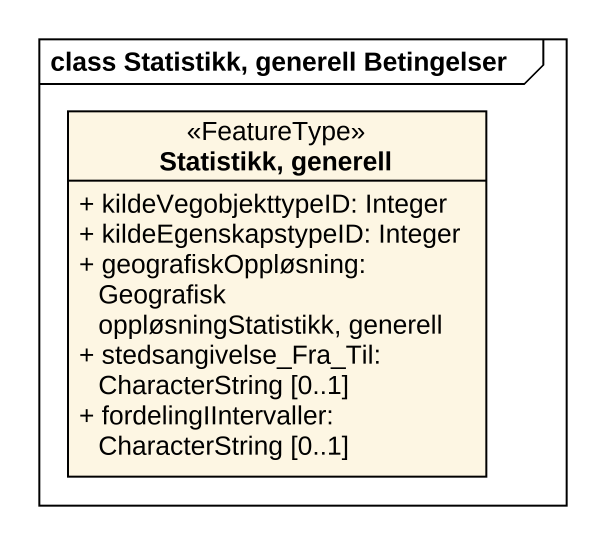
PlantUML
@startuml
mainframe class Statistikk, generell Betingelser
hide circle
hide empty members
skinparam classAttributeIconSize 0
class "Statistikk, generell" as Statistikk_generell <<FeatureType>> {
  + kildeVegobjekttypeID: Integer
  + kildeEgenskapstypeID: Integer
  + geografiskOppløsning: Geografisk oppløsningStatistikk, generell
  + stedsangivelse_Fra_Til: CharacterString [0..1]
  + fordelingIIntervaller: CharacterString [0..1]
}
@enduml
